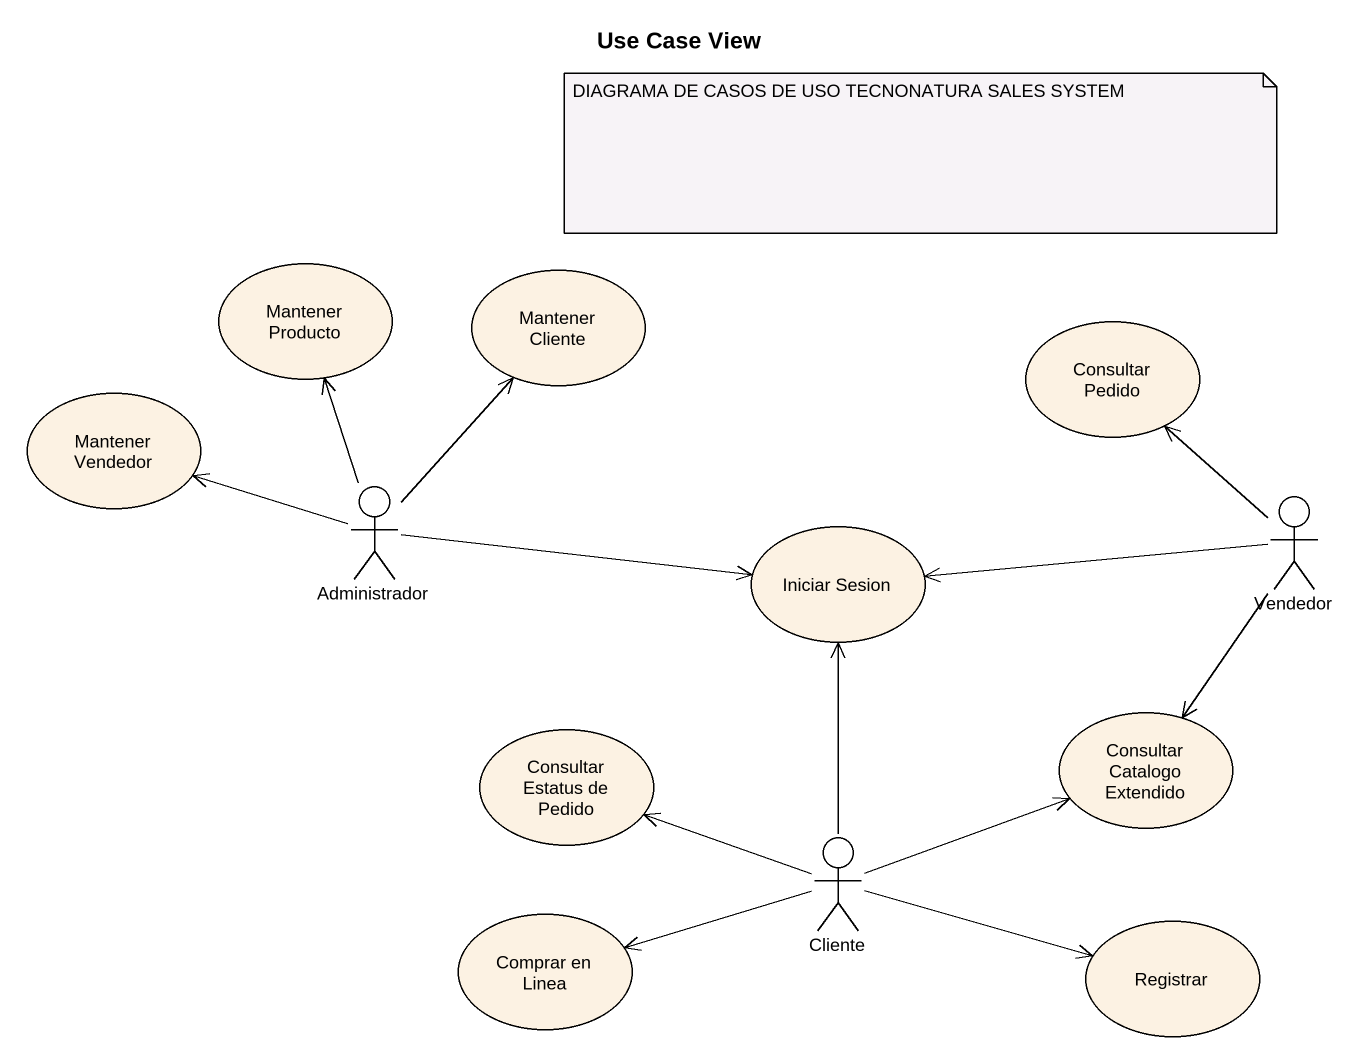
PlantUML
@startuml
title Use Case View
usecase "Mantener Producto" as Mantener_Producto
usecase "Mantener Cliente" as Mantener_Cliente
usecase "Consultar Pedido" as Consultar_Pedido
usecase "Mantener Vendedor" as Mantener_Vendedor
actor Administrador
actor Vendedor
usecase "Iniciar Sesion" as Iniciar_Sesion
usecase "Consultar Estatus de Pedido" as Consultar_Estatus_de_Pedido
usecase "Consultar Catalogo Extendido" as Consultar_Catalogo_Extendido
actor Cliente
usecase "Comprar en Linea" as Comprar_en_Linea
usecase Registrar
Consultar_Pedido <-- Vendedor
Administrador -up-> Mantener_Producto
Administrador -up-> Mantener_Cliente
Administrador -left-> Mantener_Vendedor
Administrador -right-> Iniciar_Sesion
Vendedor -left-> Iniciar_Sesion
Vendedor --> Consultar_Catalogo_Extendido
Iniciar_Sesion <-- Cliente
Cliente -left-> Consultar_Estatus_de_Pedido
Cliente -right-> Consultar_Catalogo_Extendido
Cliente -left-> Comprar_en_Linea
Cliente -right-> Registrar
note as N1
  DIAGRAMA DE CASOS DE USO TECNONATURA SALES SYSTEM
end note
@enduml
